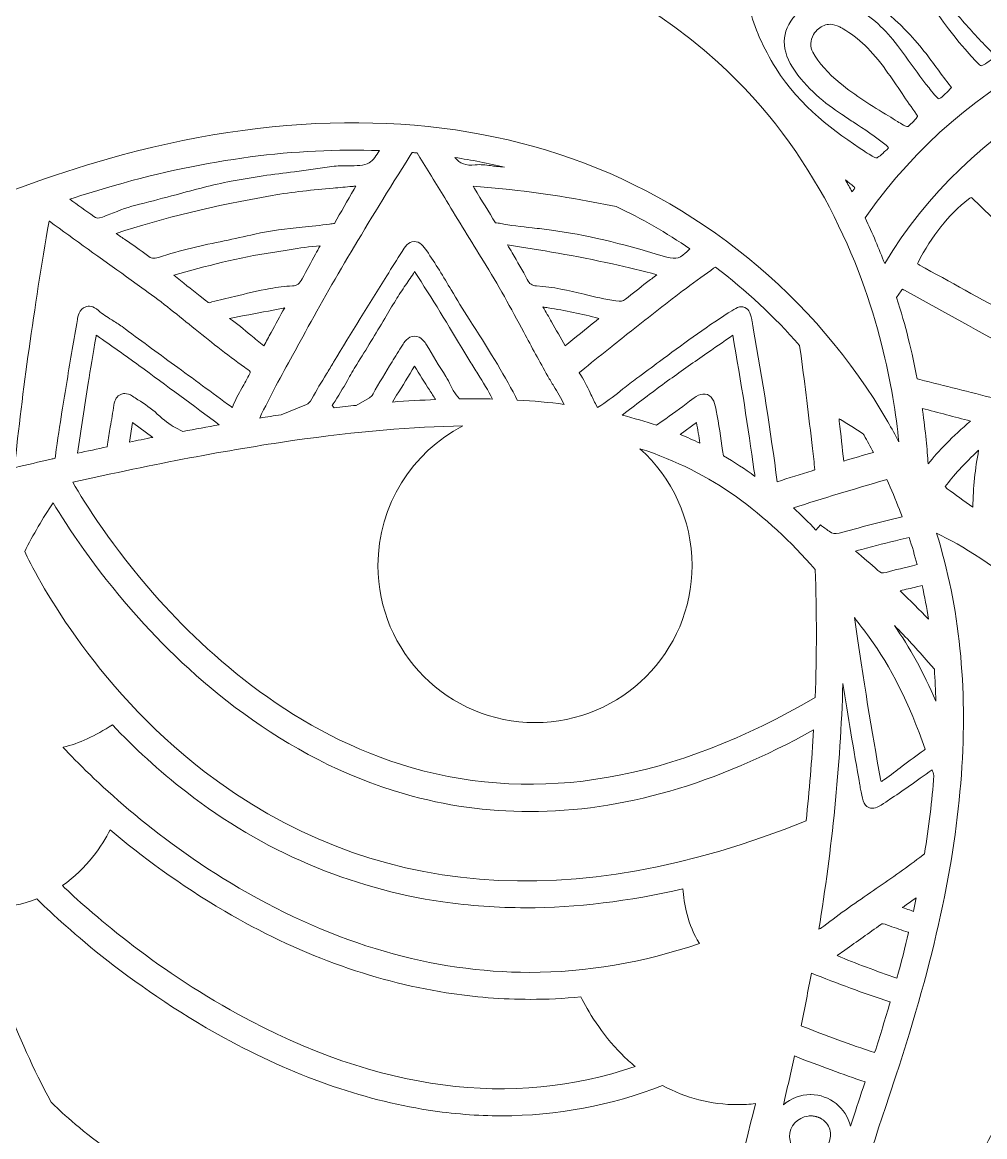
# Model space of a CAD drawing. Extents: x 126 to 2875, y -2951 to -49.
# Drawn here: x 761 to 1319, y -1525 to -879 of the extents above; entities that cross this region are included whole.
import ezdxf

# ---------------------------------------------------------------- set-up
doc = ezdxf.new("R2010")
doc.units = 0
doc.header["$MEASUREMENT"] = 0
doc.layers.add('Layer 1', color=7, linetype='Continuous')

# ---------------------------------------------------------------- blocks, each defined once
blk = doc.blocks.new('block 2')
at = {"layer": 'Layer 1', "lineweight": 0}
for points, knots in [([(2818.52, -1015.73), (2765.29, -1065.49), (2703.63, -1093.3), (2640.24, -1096.15), (2556.69, -1099.87), (2474.7, -1071.45), (2412.6, -1046.28), (2390.46, -1037.31), (2368.11, -1027.6), (2346.48, -1018.23), (2338.27, -1014.67), (2330.02, -1011.09), (2321.71, -1007.53), (2370.51, -1008.44), (2426.27, -1007.2), (2513.09, -924.65), (2568.78, -871.7), (2642.17, -798.11), (2625.81, -711.87), (2622.52, -694.49), (2611.09, -653.09), (2560.09, -612.54), (2565.36, -622.37), (2601.86, -692.87), (2569.54, -747.69), (2554.2, -773.71), (2526.78, -791.73), (2470.03, -803.98), (2455.63, -807.08), (2439.86, -809.44), (2422.81, -811.04), (2491.94, -734.79), (2533.75, -634.63), (2547.11, -513), (2561.91, -378.42), (2538.09, -252.24), (2515.5, -170.1), (2510.84, -153.21), (2505.7, -136.24), (2500.21, -119.65), (2496.11, -107.32), (2491.02, -97.85), (2485.03, -91.28), (2485.03, -91.28), (2489.08, -88.91), (2489.08, -88.91), (2488.22, -87.43), (2467.53, -52.75), (2420.58, -50.35), (2390.21, -48.79), (2356.11, -61.25), (2319.21, -87.4), (2293.72, -105.48), (2266.78, -130.21), (2238.64, -161.33), (2186.92, -191.97), (2146.46, -219.39), (2111.33, -247.55), (2059.02, -289.5), (2001.37, -329.63), (1934.36, -338.98), (1877.45, -346.93), (1826.29, -329.19), (1772.12, -310.4), (1744.15, -300.69), (1715.23, -290.66), (1685.52, -284.53), (1598.6, -266.59), (1534.9, -282.01), (1500.31, -329.06), (1465.72, -282.01), (1402.02, -266.61), (1315.1, -284.53), (1285.39, -290.66), (1256.47, -300.69), (1228.5, -310.4), (1174.33, -329.19), (1123.17, -346.93), (1066.26, -338.98), (999.25, -329.63), (941.6, -289.5), (889.29, -247.55), (854.16, -219.39), (813.72, -191.97), (761.98, -161.33), (733.84, -130.21), (706.9, -105.48), (681.41, -87.4), (644.51, -61.25), (610.42, -48.78), (580.04, -50.35), (533.09, -52.75), (512.4, -87.43), (511.54, -88.91), (511.54, -88.91), (515.6, -91.28), (515.6, -91.28), (509.6, -97.85), (504.51, -107.32), (500.43, -119.65), (494.91, -136.25), (489.76, -153.22), (485.12, -170.1), (462.53, -252.24), (438.71, -378.42), (453.51, -513), (466.87, -634.63), (508.68, -734.79), (577.81, -811.04), (560.76, -809.44), (544.99, -807.08), (530.59, -803.98), (473.84, -791.73), (446.42, -773.71), (431.08, -747.69), (398.76, -692.87), (435.26, -622.37), (440.53, -612.54), (389.53, -653.09), (378.1, -694.49), (374.81, -711.87), (358.45, -798.11), (431.84, -871.7), (487.53, -924.65), (574.36, -1007.2), (630.11, -1008.44), (678.91, -1007.53), (670.6, -1011.09), (662.35, -1014.67), (654.14, -1018.23), (632.51, -1027.6), (610.16, -1037.31), (588.02, -1046.28), (525.92, -1071.45), (443.9, -1099.88), (360.39, -1096.15), (296.99, -1093.3), (235.33, -1065.49), (182.1, -1015.73), (182.1, -1015.73), (125.87, -963.15), (125.87, -963.15), (125.87, -963.15), (170.22, -1026.07), (170.22, -1026.07), (219.77, -1096.34), (304.4, -1156.08), (385.84, -1178.26), (421.01, -1187.83), (457.96, -1193.28), (496.54, -1194.59), (485.65, -1205.66), (470.29, -1222.36), (453.05, -1244.47), (422.71, -1283.4), (380.73, -1347.02), (353.04, -1429.06), (321.9, -1521.35), (314.84, -1617.62), (332.07, -1715.18), (353.53, -1836.78), (412.97, -1960.62), (508.76, -2083.27), (508.76, -2083.27), (517.35, -2094.25), (517.35, -2094.25), (517.35, -2094.25), (522.39, -2081.24), (522.39, -2081.24), (522.59, -2080.7), (544.03, -2026.57), (607.28, -1966.45), (618.55, -1955.74), (631.63, -1944.41), (646.68, -1932.9), (644.92, -1962.85), (643.59, -2025.77), (654.99, -2105.75), (664.24, -2170.7), (680.05, -2233.27), (701.96, -2291.74), (729.36, -2364.83), (766.43, -2431.68), (812.16, -2490.44), (814.05, -2493.21), (839.63, -2531.25), (859.49, -2587.32), (878.32, -2640.42), (895.73, -2721.14), (871.87, -2804.06), (871.87, -2804.06), (865.62, -2825.84), (865.62, -2825.84), (865.62, -2825.84), (884.08, -2812.68), (884.08, -2812.68), (885.65, -2811.57), (922.92, -2784.71), (954.16, -2735.73), (978.8, -2697.08), (1003.28, -2637.97), (992.89, -2564.05), (993.48, -2564.79), (994.03, -2565.49), (994.54, -2566.17), (1016.21, -2595.31), (1039.76, -2622.73), (1064.5, -2647.63), (1109.21, -2692.65), (1155.37, -2726.78), (1201.72, -2749.11), (1255.68, -2775.1), (1310.13, -2785.14), (1363.64, -2778.93), (1378.87, -2809.5), (1404.34, -2833.21), (1429, -2856.2), (1455.2, -2880.59), (1479.94, -2903.62), (1493.04, -2933.91), (1493.04, -2933.91), (1500.31, -2950.67), (1500.31, -2950.67), (1500.31, -2950.67), (1507.58, -2933.91), (1507.58, -2933.91), (1520.68, -2903.62), (1545.42, -2880.59), (1571.62, -2856.2), (1596.29, -2833.21), (1621.76, -2809.5), (1636.98, -2778.93), (1690.49, -2785.14), (1744.94, -2775.1), (1798.9, -2749.11), (1845.25, -2726.78), (1891.43, -2692.65), (1936.12, -2647.63), (1960.86, -2622.73), (1984.41, -2595.33), (2006.08, -2566.18), (2006.59, -2565.5), (2007.14, -2564.79), (2007.73, -2564.05), (1997.35, -2637.97), (2021.82, -2697.08), (2046.46, -2735.73), (2077.7, -2784.71), (2114.98, -2811.57), (2116.54, -2812.68), (2116.54, -2812.68), (2135, -2825.84), (2135, -2825.84), (2135, -2825.84), (2128.75, -2804.06), (2128.75, -2804.06), (2104.89, -2721.14), (2122.3, -2640.42), (2141.13, -2587.32), (2161.01, -2531.22), (2186.59, -2493.18), (2188.46, -2490.44), (2234.19, -2431.68), (2271.26, -2364.83), (2298.65, -2291.74), (2320.57, -2233.27), (2336.38, -2170.7), (2345.63, -2105.75), (2357.03, -2025.77), (2355.7, -1962.85), (2353.94, -1932.9), (2368.99, -1944.41), (2382.07, -1955.74), (2393.34, -1966.45), (2456.59, -2026.57), (2478.03, -2080.7), (2478.23, -2081.24), (2478.23, -2081.24), (2483.25, -2094.29), (2483.25, -2094.29), (2483.25, -2094.29), (2491.86, -2083.27), (2491.86, -2083.27), (2587.65, -1960.62), (2647.09, -1836.78), (2668.55, -1715.18), (2685.78, -1617.62), (2678.72, -1521.35), (2647.58, -1429.06), (2619.89, -1347.02), (2577.91, -1283.4), (2547.57, -1244.47), (2530.33, -1222.36), (2514.97, -1205.66), (2504.08, -1194.59), (2542.66, -1193.28), (2579.61, -1187.83), (2614.78, -1178.26), (2696.22, -1156.08), (2780.85, -1096.34), (2830.4, -1026.07), (2830.4, -1026.07), (2874.75, -963.15), (2874.75, -963.15), (2874.75, -963.15), (2818.52, -1015.73), (2818.52, -1015.73)], [0, 0, 0, 0, 1, 1, 1, 2, 2, 2, 3, 3, 3, 4, 4, 4, 5, 5, 5, 6, 6, 6, 7, 7, 7, 8, 8, 8, 9, 9, 9, 10, 10, 10, 11, 11, 11, 12, 12, 12, 13, 13, 13, 14, 14, 14, 15, 15, 15, 16, 16, 16, 17, 17, 17, 18, 18, 18, 19, 19, 19, 20, 20, 20, 21, 21, 21, 22, 22, 22, 23, 23, 23, 24, 24, 24, 25, 25, 25, 26, 26, 26, 27, 27, 27, 28, 28, 28, 29, 29, 29, 30, 30, 30, 31, 31, 31, 32, 32, 32, 33, 33, 33, 34, 34, 34, 35, 35, 35, 36, 36, 36, 37, 37, 37, 38, 38, 38, 39, 39, 39, 40, 40, 40, 41, 41, 41, 42, 42, 42, 43, 43, 43, 44, 44, 44, 45, 45, 45, 46, 46, 46, 47, 47, 47, 48, 48, 48, 49, 49, 49, 50, 50, 50, 51, 51, 51, 52, 52, 52, 53, 53, 53, 54, 54, 54, 55, 55, 55, 56, 56, 56, 57, 57, 57, 58, 58, 58, 59, 59, 59, 60, 60, 60, 61, 61, 61, 62, 62, 62, 63, 63, 63, 64, 64, 64, 65, 65, 65, 66, 66, 66, 67, 67, 67, 68, 68, 68, 69, 69, 69, 70, 70, 70, 71, 71, 71, 72, 72, 72, 73, 73, 73, 74, 74, 74, 75, 75, 75, 76, 76, 76, 77, 77, 77, 78, 78, 78, 79, 79, 79, 80, 80, 80, 81, 81, 81, 82, 82, 82, 83, 83, 83, 84, 84, 84, 85, 85, 85, 86, 86, 86, 87, 87, 87, 88, 88, 88, 89, 89, 89, 90, 90, 90, 91, 91, 91, 92, 92, 92, 93, 93, 93, 94, 94, 94, 95, 95, 95, 96, 96, 96, 97, 97, 97, 98, 98, 98, 99, 99, 99, 100, 100, 100, 101, 101, 101, 102, 102, 102, 102]), ([(498.45, -913.19), (423.44, -841.86), (387.15, -774.62), (390.57, -713.31), (391.79, -691.68), (397.98, -673.57), (405.5, -659.17), (398.44, -687.76), (396.83, -724.07), (417.82, -756.33), (452.74, -810.01), (538.45, -834.25), (673.16, -828.72), (673.16, -828.72), (673.21, -828.77), (673.21, -828.77), (673.23, -828.75), (673.26, -828.74), (673.27, -828.72), (706.94, -827.34), (743.67, -824.1), (783.45, -819), (951.75, -797.41), (1079.99, -825.41), (1164.56, -902.27), (1221.93, -954.39), (1247.83, -1019.88), (1259.45, -1065.64), (1265.02, -1087.6), (1267.93, -1107.23), (1269.45, -1122.38), (1267.39, -1118.44), (1265.26, -1114.53), (1263.02, -1110.65), (1221.34, -1038.1), (1151.82, -981.54), (1072.28, -955.5), (995.53, -930.36), (904.94, -931.38), (810.28, -958.46), (778.29, -967.61), (746.93, -979.29), (716.19, -991.85), (716.19, -991.85), (716.17, -991.85), (716.17, -991.85), (716.17, -991.85), (716.17, -991.85), (716.16, -991.85), (704.82, -991.18), (693.62, -991.4), (682.79, -991.62), (633.75, -992.61), (583.05, -993.62), (498.45, -913.19)], [0, 0, 0, 0, 1, 1, 1, 2, 2, 2, 3, 3, 3, 4, 4, 4, 5, 5, 5, 6, 6, 6, 7, 7, 7, 8, 8, 8, 9, 9, 9, 10, 10, 10, 11, 11, 11, 12, 12, 12, 13, 13, 13, 14, 14, 14, 15, 15, 15, 16, 16, 16, 17, 17, 17, 18, 18, 18, 18]), ([(1338.26, -827.63), (1334.24, -821.61), (1329.98, -816.88), (1325.23, -813.14), (1316.04, -805.91), (1305.57, -805.34), (1294.98, -811.53), (1285.06, -817.34), (1280.8, -826.55), (1283.02, -837.46), (1285.07, -847.65), (1289.84, -857.36), (1298.01, -867.98), (1301.08, -871.95), (1304.31, -875.85), (1307.62, -879.63), (1313.14, -885.93), (1318.89, -891.93), (1324.44, -897.64), (1325.04, -898.24), (1325.36, -898.66), (1325.5, -898.89), (1325.3, -899.12), (1324.9, -899.48), (1324.14, -900.02), (1324.14, -900.02), (1323.71, -900.32), (1323.71, -900.32), (1320.8, -902.41), (1318.03, -904.39), (1317.19, -904.28), (1316.31, -904.17), (1313.93, -901.54), (1311.38, -898.7), (1292.13, -877.32), (1280.21, -857.69), (1273.88, -836.92), (1271.16, -827.99), (1269.67, -818.69), (1269.34, -808.51), (1269.43, -807.41), (1269.51, -806.31), (1269.59, -805.21), (1269.78, -802.78), (1269.97, -800.26), (1270.27, -797.82), (1271.08, -791.32), (1273.84, -786.46), (1278.22, -783.77), (1282.75, -781.01), (1288.86, -780.8), (1295.43, -783.2), (1309.44, -788.32), (1322.13, -797.25), (1334.24, -810.49), (1340.07, -816.88), (1345.08, -823.7), (1349.42, -830.67), (1358.97, -845.98), (1365.25, -861.96), (1369.94, -875.34), (1369.98, -875.48), (1370.03, -875.59), (1370.05, -875.69), (1369.91, -875.78), (1369.68, -875.89), (1369.37, -876.04), (1369.37, -876.04), (1369.08, -876.18), (1369.08, -876.18), (1365.44, -877.86), (1361.67, -879.6), (1360.79, -879.39), (1360.69, -879.33), (1360.58, -879.22), (1360.49, -879.06), (1359.71, -878), (1358.59, -874.86), (1357.5, -871.84), (1357.5, -871.84), (1357.38, -871.51), (1357.38, -871.51), (1356.61, -869.34), (1355.85, -867.17), (1355.09, -865), (1350.67, -852.39), (1346.1, -839.34), (1338.26, -827.63)], [0, 0, 0, 0, 1, 1, 1, 2, 2, 2, 3, 3, 3, 4, 4, 4, 5, 5, 5, 6, 6, 6, 7, 7, 7, 8, 8, 8, 9, 9, 9, 10, 10, 10, 11, 11, 11, 12, 12, 12, 13, 13, 13, 14, 14, 14, 15, 15, 15, 16, 16, 16, 17, 17, 17, 18, 18, 18, 19, 19, 19, 20, 20, 20, 21, 21, 21, 22, 22, 22, 23, 23, 23, 24, 24, 24, 25, 25, 25, 26, 26, 26, 27, 27, 27, 28, 28, 28, 29, 29, 29, 29]), ([(1346.75, -887.13), (1346.64, -887.21), (1346.43, -887.34), (1346.08, -887.5), (1344.47, -888.21), (1342.6, -889.13), (1340.97, -890.38), (1340.24, -890.95), (1339.78, -891.3), (1339.26, -891.23), (1338.74, -891.17), (1338.14, -890.71), (1337.12, -889.63), (1335.22, -887.61), (1333.32, -885.6), (1331.41, -883.6), (1321.32, -873.01), (1310.88, -862.07), (1303.42, -849.38), (1300.7, -844.74), (1298.85, -839.9), (1297.93, -834.94), (1297.31, -831.65), (1298.12, -828.48), (1300.19, -826.05), (1302.38, -823.47), (1305.73, -821.99), (1309.48, -821.99), (1309.48, -821.99), (1309.72, -821.99), (1309.72, -821.99), (1312.11, -822.01), (1313.98, -823.15), (1316.4, -825.13), (1325.27, -832.36), (1329.98, -842.02), (1334.8, -852.97), (1338.09, -860.44), (1340.67, -868.37), (1343.15, -876.05), (1344.25, -879.42), (1345.34, -882.8), (1346.49, -886.15), (1346.68, -886.66), (1346.73, -886.97), (1346.75, -887.13)], [0, 0, 0, 0, 1, 1, 1, 2, 2, 2, 3, 3, 3, 4, 4, 4, 5, 5, 5, 6, 6, 6, 7, 7, 7, 8, 8, 8, 9, 9, 9, 10, 10, 10, 11, 11, 11, 12, 12, 12, 13, 13, 13, 14, 14, 14, 15, 15, 15, 15]), ([(1198.23, -905.83), (1190.67, -893.83), (1185.63, -882.34), (1182.85, -870.72), (1182.85, -870.72), (1181.85, -866.57), (1181.85, -866.57), (1184.3, -861), (1187.36, -854.78), (1191.14, -848.13), (1191.14, -848.13), (1194.64, -846.94), (1194.64, -846.94), (1197.05, -846.1), (1199.67, -845.67), (1202.41, -845.66), (1211.4, -846.58), (1221.68, -849.87), (1234.74, -856), (1253.89, -865), (1270.08, -878.08), (1284.24, -895.98), (1286.85, -899.29), (1289.38, -902.77), (1291.85, -906.13), (1294.27, -909.42), (1296.77, -912.84), (1299.37, -916.15), (1299.7, -916.56), (1299.86, -916.83), (1299.92, -916.97), (1299.83, -917.11), (1299.61, -917.41), (1299.08, -917.94), (1296.79, -920.23), (1293.62, -923.4), (1292.67, -923.48), (1291.68, -923.27), (1288.72, -919.47), (1286.96, -917.21), (1282.27, -911.19), (1277.68, -904.93), (1273.25, -898.85), (1271.71, -896.76), (1270.18, -894.65), (1268.64, -892.55), (1261.9, -883.38), (1253.61, -875.88), (1243.98, -870.24), (1232.01, -863.23), (1220.71, -864.24), (1211.31, -873.16), (1201.62, -882.37), (1200.42, -893.45), (1207.81, -905.21), (1215.68, -917.7), (1227.15, -926.34), (1236.26, -932.47), (1238.49, -933.97), (1240.75, -935.44), (1243, -936.92), (1249.46, -941.13), (1256.12, -945.48), (1262.04, -950.45), (1262.91, -951.18), (1263.31, -951.61), (1263.5, -951.84), (1263.36, -952.07), (1263.06, -952.43), (1262.44, -953), (1262.44, -953), (1261.99, -953.41), (1261.99, -953.41), (1259.41, -955.8), (1257.37, -957.69), (1256.5, -957.75), (1255.55, -957.78), (1253.11, -956.21), (1250, -954.19), (1250, -954.19), (1249.54, -953.89), (1249.54, -953.89), (1232.93, -943.07), (1212.08, -927.86), (1198.23, -905.83)], [0, 0, 0, 0, 1, 1, 1, 2, 2, 2, 3, 3, 3, 4, 4, 4, 5, 5, 5, 6, 6, 6, 7, 7, 7, 8, 8, 8, 9, 9, 9, 10, 10, 10, 11, 11, 11, 12, 12, 12, 13, 13, 13, 14, 14, 14, 15, 15, 15, 16, 16, 16, 17, 17, 17, 18, 18, 18, 19, 19, 19, 20, 20, 20, 21, 21, 21, 22, 22, 22, 23, 23, 23, 24, 24, 24, 25, 25, 25, 26, 26, 26, 27, 27, 27, 28, 28, 28, 28]), ([(1250.95, -991.04), (1307.2, -910.8), (1402.82, -862.07), (1500.5, -863.88), (1500.5, -863.88), (1502.64, -863.88), (1502.64, -863.88), (1601.57, -863.88), (1693.84, -911.23), (1749.8, -990.8), (1749.8, -990.8), (1750.81, -992.26), (1750.81, -992.26), (1746.52, -1001.28), (1742.76, -1010.18), (1739.45, -1018.8), (1690.44, -937.01), (1599.04, -886.42), (1500.03, -886.42), (1500.03, -886.42), (1498.85, -886.42), (1498.85, -886.42), (1400.73, -886.82), (1309.96, -937.58), (1261.27, -1019.04), (1257.97, -1010.41), (1254.21, -1001.53), (1249.93, -992.51), (1249.93, -992.51), (1250.95, -991.04), (1250.95, -991.04)], [0, 0, 0, 0, 1, 1, 1, 2, 2, 2, 3, 3, 3, 4, 4, 4, 5, 5, 5, 6, 6, 6, 7, 7, 7, 8, 8, 8, 9, 9, 9, 10, 10, 10, 10]), ([(1280.31, -933.66), (1280.31, -933.67), (1280.23, -934), (1279.49, -934.81), (1277.32, -937.2), (1275.28, -939.45), (1274.48, -939.59), (1273.71, -939.72), (1270.92, -937.99), (1268.67, -936.6), (1266.95, -935.54), (1265.21, -934.48), (1263.47, -933.42), (1253.95, -927.61), (1244.12, -921.59), (1235.45, -914.5), (1228.25, -908.6), (1223.07, -902.71), (1219.63, -896.49), (1217.94, -893.43), (1218.08, -889.6), (1220, -886.26), (1220.77, -884.92), (1221.79, -883.76), (1222.94, -882.83), (1224.86, -881.26), (1227.22, -880.34), (1229.66, -880.26), (1231.46, -880.42), (1233.28, -880.94), (1235.2, -881.85), (1235.83, -882.15), (1236.46, -882.49), (1237.13, -882.87), (1246.02, -888.1), (1253.92, -895.73), (1261.98, -906.87), (1265.16, -911.3), (1268.3, -915.91), (1271.3, -920.37), (1274.04, -924.41), (1276.86, -928.57), (1279.76, -932.64), (1280.26, -933.36), (1280.31, -933.66), (1280.31, -933.66)], [0, 0, 0, 0, 1, 1, 1, 2, 2, 2, 3, 3, 3, 4, 4, 4, 5, 5, 5, 6, 6, 6, 7, 7, 7, 8, 8, 8, 9, 9, 9, 10, 10, 10, 11, 11, 11, 12, 12, 12, 13, 13, 13, 14, 14, 14, 15, 15, 15, 15]), ([(962.28, -960.55), (959.43, -962.31), (954.92, -962.29), (950.12, -962.29), (947.03, -962.28), (943.83, -962.29), (940.73, -962.75), (933.51, -963.86), (926.12, -964.81), (918.97, -965.73), (906.95, -967.26), (894.54, -968.86), (882.34, -971.22), (871.46, -973.33), (860.71, -976.24), (850.31, -979.06), (843.4, -980.92), (836.24, -982.87), (829.16, -984.53), (823.2, -985.94), (817.48, -988.17), (811.96, -990.34), (810.5, -990.93), (809.03, -991.5), (807.56, -992.07), (805.07, -993), (803.96, -992.68), (802.57, -991.66), (798.11, -988.35), (793.48, -985.1), (788.64, -981.71), (797.27, -978.87), (805.93, -976.17), (814.63, -973.69), (867.88, -958.45), (919.71, -951.72), (968.24, -953.49), (966.53, -956.39), (964.64, -959.09), (962.28, -960.55)], [0, 0, 0, 0, 1, 1, 1, 2, 2, 2, 3, 3, 3, 4, 4, 4, 5, 5, 5, 6, 6, 6, 7, 7, 7, 8, 8, 8, 9, 9, 9, 10, 10, 10, 11, 11, 11, 12, 12, 12, 13, 13, 13, 13]), ([(1028.68, -1017.66), (1037.02, -1031.02), (1044.62, -1045.14), (1051.97, -1058.81), (1056.48, -1067.18), (1061.13, -1075.84), (1065.93, -1084.27), (1067.04, -1086.21), (1068.21, -1088.14), (1069.4, -1090.08), (1071.45, -1093.47), (1073.54, -1096.95), (1075.33, -1100.6), (1066.67, -1099.47), (1057.65, -1098.62), (1048.2, -1098.09), (1048.2, -1098.09), (1047.11, -1096), (1047.11, -1096), (1039.78, -1082.26), (1031.01, -1067.61), (1020.28, -1051.21), (1016.65, -1045.68), (1013.2, -1039.87), (1009.86, -1034.25), (1005.4, -1026.75), (1000.79, -1018.99), (995.65, -1011.65), (993.83, -1009.05), (991.8, -1006.11), (988.35, -1006.2), (984.91, -1006.28), (982.93, -1009.45), (981.35, -1011.98), (978.42, -1016.67), (975.49, -1021.35), (972.55, -1026.04), (962.31, -1042.37), (951.72, -1059.26), (941.7, -1076.14), (940.32, -1078.43), (938.93, -1080.71), (937.52, -1082.99), (934.65, -1087.66), (931.68, -1092.49), (929.05, -1097.46), (928.08, -1099.27), (927.18, -1100.2), (925.87, -1100.74), (925.87, -1100.74), (911.34, -1106.64), (911.34, -1106.64), (907.21, -1107.26), (903.03, -1107.89), (898.8, -1108.56), (904.89, -1095.8), (911.45, -1083.83), (917.84, -1072.24), (919.82, -1068.65), (921.78, -1065.07), (923.75, -1061.48), (940.94, -1029.84), (960.76, -996.45), (986.08, -956.39), (986.08, -956.39), (987.21, -954.6), (987.21, -954.6), (988.17, -954.69), (989.14, -954.79), (990.12, -954.88), (990.12, -954.88), (991.69, -957.43), (991.69, -957.43), (996.85, -965.79), (1001.98, -974.18), (1007.09, -982.55), (1014.13, -994.09), (1021.42, -1006.01), (1028.68, -1017.66)], [0, 0, 0, 0, 1, 1, 1, 2, 2, 2, 3, 3, 3, 4, 4, 4, 5, 5, 5, 6, 6, 6, 7, 7, 7, 8, 8, 8, 9, 9, 9, 10, 10, 10, 11, 11, 11, 12, 12, 12, 13, 13, 13, 14, 14, 14, 15, 15, 15, 16, 16, 16, 17, 17, 17, 18, 18, 18, 19, 19, 19, 20, 20, 20, 21, 21, 21, 22, 22, 22, 23, 23, 23, 24, 24, 24, 25, 25, 25, 26, 26, 26, 26]), ([(1036.23, -962.66), (1035.05, -962.56), (1033.87, -962.4), (1032.69, -962.23), (1029.81, -961.83), (1026.81, -961.42), (1023.71, -961.79), (1018.46, -962.39), (1014.78, -961.07), (1011.93, -957.51), (1021.73, -958.98), (1031.36, -960.84), (1040.79, -963.08), (1039.27, -962.94), (1037.74, -962.78), (1036.23, -962.66)], [0, 0, 0, 0, 1, 1, 1, 2, 2, 2, 3, 3, 3, 4, 4, 4, 5, 5, 5, 5]), ([(840.15, -1015.4), (837.35, -1016.35), (835.83, -1016.11), (833.66, -1014.39), (829.59, -1011.14), (825.27, -1008.18), (821.09, -1005.33), (819.22, -1004.05), (817.36, -1002.77), (815.5, -1001.47), (842.84, -992.57), (872.46, -985.39), (906, -979.48), (917.72, -977.42), (929.78, -976.33), (941.44, -975.29), (945.1, -974.96), (948.76, -974.64), (952.4, -974.27), (953.1, -974.21), (953.81, -974.15), (954.54, -974.1), (954.54, -974.1), (953.54, -975.84), (953.54, -975.84), (949.6, -982.73), (945.88, -989.22), (942.24, -995.69), (942.01, -995.8), (941.25, -995.87), (940.76, -995.91), (940.27, -995.96), (939.8, -996.01), (939.32, -996.07), (934.05, -996.86), (928.61, -997.42), (923.34, -997.94), (914.33, -998.86), (905, -999.79), (895.9, -1001.96), (890.08, -1003.34), (884.08, -1004.59), (878.28, -1005.81), (865.7, -1008.44), (852.69, -1011.16), (840.15, -1015.4)], [0, 0, 0, 0, 1, 1, 1, 2, 2, 2, 3, 3, 3, 4, 4, 4, 5, 5, 5, 6, 6, 6, 7, 7, 7, 8, 8, 8, 9, 9, 9, 10, 10, 10, 11, 11, 11, 12, 12, 12, 13, 13, 13, 14, 14, 14, 15, 15, 15, 15]), ([(1145.6, -1012.93), (1141.88, -1016.6), (1138.98, -1016.57), (1132.71, -1014.66), (1108.04, -1007.07), (1087.47, -1002.29), (1068.03, -999.62), (1064.31, -999.11), (1060.53, -998.68), (1056.89, -998.27), (1050.64, -997.58), (1044.18, -996.85), (1037.97, -995.66), (1037.4, -995.55), (1036.8, -995.5), (1036.2, -995.45), (1036.01, -995.44), (1035.77, -995.42), (1035.57, -995.39), (1031.61, -988.92), (1027.65, -982.43), (1023.43, -975.48), (1023.43, -975.48), (1022.63, -974.16), (1022.63, -974.16), (1045.64, -975.86), (1067.45, -978.69), (1089.09, -982.76), (1089.09, -982.76), (1105.47, -985.85), (1105.47, -985.85), (1120.34, -992.95), (1134.69, -1001.19), (1148.35, -1010.43), (1147.31, -1011.33), (1146.41, -1012.14), (1145.6, -1012.93)], [0, 0, 0, 0, 1, 1, 1, 2, 2, 2, 3, 3, 3, 4, 4, 4, 5, 5, 5, 6, 6, 6, 7, 7, 7, 8, 8, 8, 9, 9, 9, 10, 10, 10, 11, 11, 11, 12, 12, 12, 12]), ([(1244, -975.05), (1243.92, -975.21), (1243.76, -975.46), (1243.49, -975.83), (1243.06, -976.38), (1242.68, -976.89), (1242.32, -977.38), (1241.08, -975.08), (1239.82, -972.79), (1238.52, -970.48), (1240.23, -971.87), (1241.83, -973.18), (1243.21, -974.32), (1243.63, -974.67), (1243.87, -974.91), (1244, -975.05)], [0, 0, 0, 0, 1, 1, 1, 2, 2, 2, 3, 3, 3, 4, 4, 4, 5, 5, 5, 5]), ([(1361.99, -1029.49), (1368.83, -1036.11), (1375.67, -1042.74), (1382.51, -1049.35), (1382.71, -1049.54), (1382.92, -1049.73), (1383.14, -1049.92), (1380.26, -1053.99), (1371.47, -1064.68), (1368.47, -1067.92), (1368.45, -1067.91), (1368.43, -1067.91), (1368.42, -1067.89), (1368.09, -1067.65), (1367.74, -1067.43), (1367.39, -1067.24), (1356.4, -1061.18), (1345.43, -1055.13), (1334.46, -1049.07), (1316.8, -1039.32), (1299.13, -1029.57), (1281.45, -1019.85), (1281.29, -1019.75), (1281.15, -1019.67), (1281.02, -1019.61), (1280.66, -1019.39), (1280.45, -1019.23), (1280.33, -1019.12), (1280.36, -1018.98), (1280.45, -1018.76), (1280.61, -1018.44), (1288.54, -1002.83), (1298.12, -990.8), (1309.91, -981.64), (1311, -980.78), (1311.4, -980.72), (1311.4, -980.72), (1311.42, -980.72), (1311.81, -980.81), (1312.81, -981.78), (1329.16, -997.73), (1345.84, -1013.88), (1361.99, -1029.49)], [0, 0, 0, 0, 1, 1, 1, 2, 2, 2, 3, 3, 3, 4, 4, 4, 5, 5, 5, 6, 6, 6, 7, 7, 7, 8, 8, 8, 9, 9, 9, 10, 10, 10, 11, 11, 11, 12, 12, 12, 13, 13, 13, 14, 14, 14, 14]), ([(821.55, -1026.61), (821.55, -1026.61), (830.48, -1032.97), (830.48, -1032.97), (840.47, -1040.11), (850.2, -1047.98), (859.61, -1055.58), (869.4, -1063.49), (879.55, -1071.67), (890.06, -1079.13), (891.14, -1079.89), (892.88, -1081.12), (893.37, -1081.73), (893.18, -1082.91), (891.19, -1086.46), (889.55, -1089.32), (889.19, -1089.99), (888.81, -1090.64), (888.43, -1091.29), (886.53, -1094.6), (884.57, -1098.03), (883.14, -1101.91), (883.07, -1102.13), (883, -1102.3), (882.92, -1102.46), (882.73, -1102.34), (882.48, -1102.18), (882.18, -1101.94), (871.29, -1093.84), (860.14, -1085.72), (849.36, -1077.85), (839.39, -1070.57), (829.09, -1063.05), (819.02, -1055.56), (817.02, -1054.09), (814.97, -1052.82), (812.97, -1051.6), (810.17, -1049.89), (807.53, -1048.29), (805.28, -1046.2), (802.19, -1043.37), (799.6, -1043.45), (797.96, -1044), (794.09, -1045.33), (793.31, -1049.96), (793.06, -1051.48), (792.09, -1057.27), (791.09, -1063.08), (790.11, -1068.89), (788.1, -1080.71), (786.01, -1092.95), (784.1, -1105.01), (782.89, -1112.56), (781.69, -1120.62), (780.31, -1130.39), (780.31, -1130.39), (780.11, -1131.87), (780.11, -1131.87), (779.4, -1132.05), (778.68, -1132.21), (777.96, -1132.37), (777.96, -1132.37), (777.94, -1132.35), (777.94, -1132.35), (777.94, -1132.35), (777.92, -1132.37), (777.92, -1132.37), (770.94, -1133.96), (763.84, -1135.61), (756.63, -1137.32), (761.22, -1092.65), (767.78, -1045.89), (776.66, -994.38), (776.66, -994.36), (776.66, -994.35), (776.67, -994.33), (776.74, -994.38), (776.8, -994.43), (776.88, -994.47), (791.68, -1005.3), (806.86, -1016.13), (821.55, -1026.61)], [0, 0, 0, 0, 1, 1, 1, 2, 2, 2, 3, 3, 3, 4, 4, 4, 5, 5, 5, 6, 6, 6, 7, 7, 7, 8, 8, 8, 9, 9, 9, 10, 10, 10, 11, 11, 11, 12, 12, 12, 13, 13, 13, 14, 14, 14, 15, 15, 15, 16, 16, 16, 17, 17, 17, 18, 18, 18, 19, 19, 19, 20, 20, 20, 21, 21, 21, 22, 22, 22, 23, 23, 23, 24, 24, 24, 25, 25, 25, 26, 26, 26, 27, 27, 27, 27]), ([(906.27, -1012.61), (909.52, -1012.16), (912.76, -1011.6), (915.91, -1011.06), (922.07, -1010.02), (927.93, -1009.01), (933.88, -1008.69), (932.96, -1010.35), (932.04, -1011.98), (931.12, -1013.63), (928.54, -1018.23), (925.87, -1022.98), (923.46, -1027.83), (922.05, -1030.66), (920.5, -1031.77), (917.78, -1031.93), (913.43, -1032.16), (909.12, -1032.72), (904.88, -1033.45), (897.8, -1034.66), (890.88, -1036.41), (884.11, -1038.12), (879.84, -1039.18), (875.44, -1040.28), (871.1, -1041.23), (870.46, -1041.38), (869.86, -1041.55), (869.42, -1041.69), (869.07, -1041.66), (868.79, -1041.49), (867.88, -1040.78), (867.88, -1040.78), (864.21, -1037.86), (864.21, -1037.86), (859.15, -1033.84), (854.08, -1029.82), (849.05, -1025.77), (867.31, -1020.54), (886.69, -1015.34), (906.27, -1012.61)], [0, 0, 0, 0, 1, 1, 1, 2, 2, 2, 3, 3, 3, 4, 4, 4, 5, 5, 5, 6, 6, 6, 7, 7, 7, 8, 8, 8, 9, 9, 9, 10, 10, 10, 11, 11, 11, 12, 12, 12, 13, 13, 13, 13]), ([(1059.41, -1031.91), (1056.73, -1031.75), (1055.26, -1030.77), (1053.99, -1028.3), (1051.27, -1023), (1048.2, -1017.84), (1045.24, -1012.84), (1044.31, -1011.27), (1043.39, -1009.72), (1042.47, -1008.15), (1060.85, -1011), (1082.33, -1014.53), (1103.41, -1019.2), (1112.17, -1021.15), (1120.72, -1023.08), (1129.11, -1025.47), (1127.14, -1026.99), (1125.16, -1028.51), (1123.18, -1030.03), (1119.15, -1033.11), (1114.99, -1036.33), (1110.95, -1039.6), (1109.46, -1040.81), (1108.21, -1041.04), (1105.36, -1040.62), (1099.19, -1039.71), (1092.93, -1038.21), (1086.89, -1036.77), (1078.04, -1034.65), (1068.89, -1032.46), (1059.41, -1031.91)], [0, 0, 0, 0, 1, 1, 1, 2, 2, 2, 3, 3, 3, 4, 4, 4, 5, 5, 5, 6, 6, 6, 7, 7, 7, 8, 8, 8, 9, 9, 9, 10, 10, 10, 10]), ([(1022.33, -1097.38), (1019.82, -1097.38), (1017.27, -1097.41), (1014.69, -1097.45), (1014.69, -1097.45), (1012.76, -1095.06), (1012.76, -1095.06), (1011.54, -1093.54), (1010.56, -1091.56), (1009.51, -1089.48), (1008.7, -1087.82), (1007.85, -1086.11), (1006.82, -1084.53), (1002.78, -1078.34), (998.92, -1071.83), (995.52, -1066.09), (994.77, -1064.84), (992.54, -1061.07), (988.6, -1061.05), (986.62, -1061.05), (985.06, -1062.02), (983.88, -1063.16), (982.71, -1064.28), (981.95, -1065.58), (981.56, -1066.21), (979.61, -1069.51), (977.54, -1072.83), (975.54, -1076.03), (971.82, -1082.01), (967.98, -1088.18), (964.56, -1094.53), (963.8, -1095.93), (963.02, -1096.48), (962.5, -1096.78), (962.5, -1096.78), (954.82, -1101.17), (954.82, -1101.17), (950.61, -1101.59), (946.32, -1102.07), (941.98, -1102.57), (941.98, -1102.57), (940.76, -1101.2), (940.76, -1101.2), (940.89, -1100.99), (941.06, -1100.71), (941.35, -1100.33), (944.45, -1095.94), (947.08, -1091.27), (949.63, -1086.78), (951.37, -1083.67), (953.16, -1080.49), (955.07, -1077.48), (960.66, -1068.67), (966.11, -1059.56), (971.36, -1050.78), (973.47, -1047.25), (975.57, -1043.72), (977.71, -1040.19), (979.48, -1037.26), (981.48, -1034.33), (983.41, -1031.5), (985.15, -1028.98), (986.94, -1026.37), (988.62, -1023.68), (998.73, -1039.07), (1008.37, -1055.13), (1017.7, -1070.68), (1017.7, -1070.68), (1020.61, -1075.51), (1020.61, -1075.51), (1022.11, -1078.02), (1023.71, -1080.51), (1025.23, -1082.91), (1028.38, -1087.85), (1031.33, -1092.54), (1033.79, -1097.52), (1030.04, -1097.45), (1026.23, -1097.38), (1022.33, -1097.38)], [0, 0, 0, 0, 1, 1, 1, 2, 2, 2, 3, 3, 3, 4, 4, 4, 5, 5, 5, 6, 6, 6, 7, 7, 7, 8, 8, 8, 9, 9, 9, 10, 10, 10, 11, 11, 11, 12, 12, 12, 13, 13, 13, 14, 14, 14, 15, 15, 15, 16, 16, 16, 17, 17, 17, 18, 18, 18, 19, 19, 19, 20, 20, 20, 21, 21, 21, 22, 22, 22, 23, 23, 23, 24, 24, 24, 25, 25, 25, 26, 26, 26, 26]), ([(1219.95, -1138.82), (1219.95, -1138.82), (1219.11, -1139.08), (1219.11, -1139.08), (1212.48, -1141.1), (1205.64, -1143.18), (1198.95, -1145.54), (1195.08, -1116.3), (1190.38, -1086.3), (1185, -1056.34), (1184.94, -1055.96), (1184.87, -1055.58), (1184.83, -1055.2), (1184.73, -1054.58), (1184.62, -1053.96), (1184.51, -1053.34), (1184.51, -1053.34), (1184.45, -1053.04), (1184.45, -1053.04), (1183.53, -1048.44), (1182.96, -1045.65), (1180.11, -1044.45), (1177.27, -1043.24), (1174.85, -1044.81), (1171.2, -1047.17), (1171.2, -1047.17), (1170.5, -1047.61), (1170.5, -1047.61), (1156.74, -1056.45), (1143.46, -1066.28), (1130.64, -1075.79), (1126.3, -1079), (1121.97, -1082.22), (1117.61, -1085.4), (1114.83, -1087.44), (1112.1, -1089.61), (1109.49, -1091.7), (1105.19, -1095.13), (1101.13, -1098.38), (1096.67, -1101.17), (1096.67, -1101.17), (1094.75, -1102.37), (1094.75, -1102.37), (1094.75, -1102.37), (1093.96, -1100.98), (1093.96, -1100.98), (1092.7, -1098.77), (1091.62, -1096.45), (1090.5, -1094.01), (1088.68, -1090.1), (1086.81, -1086.08), (1084.04, -1082.3), (1084.1, -1082.25), (1084.15, -1082.2), (1084.2, -1082.17), (1084.2, -1082.17), (1087.39, -1079.57), (1087.39, -1079.57), (1092.51, -1075.41), (1097.79, -1071.1), (1103.03, -1066.97), (1106.86, -1063.97), (1110.66, -1060.93), (1114.48, -1057.9), (1124.75, -1049.73), (1135.36, -1041.3), (1146.04, -1033.37), (1151.84, -1029.08), (1157.65, -1024.9), (1162.06, -1021.73), (1162.06, -1021.73), (1163.08, -1021.02), (1163.08, -1021.02), (1180.8, -1034.49), (1197.2, -1049.73), (1211.89, -1066.43), (1211.89, -1066.43), (1212.73, -1072.51), (1212.73, -1072.51), (1213.95, -1081.35), (1215.09, -1090.04), (1216.1, -1098.33), (1217.21, -1107.5), (1218.27, -1116.66), (1219.38, -1126.22), (1219.84, -1130.26), (1220.32, -1134.36), (1220.81, -1138.55), (1220.57, -1138.63), (1220.3, -1138.73), (1219.95, -1138.82)], [0, 0, 0, 0, 1, 1, 1, 2, 2, 2, 3, 3, 3, 4, 4, 4, 5, 5, 5, 6, 6, 6, 7, 7, 7, 8, 8, 8, 9, 9, 9, 10, 10, 10, 11, 11, 11, 12, 12, 12, 13, 13, 13, 14, 14, 14, 15, 15, 15, 16, 16, 16, 17, 17, 17, 18, 18, 18, 19, 19, 19, 20, 20, 20, 21, 21, 21, 22, 22, 22, 23, 23, 23, 24, 24, 24, 25, 25, 25, 26, 26, 26, 27, 27, 27, 28, 28, 28, 29, 29, 29, 30, 30, 30, 30]), ([(1269.5, -1036.69), (1270.08, -1035.87), (1270.69, -1035.04), (1271.29, -1034.22), (1271.29, -1034.22), (1271.54, -1033.86), (1271.54, -1033.86), (1271.56, -1033.84), (1271.57, -1033.83), (1271.57, -1033.81), (1271.98, -1034.02), (1272.41, -1034.24), (1272.82, -1034.46), (1272.82, -1034.46), (1294.35, -1046.36), (1294.35, -1046.36), (1314.96, -1057.76), (1336.24, -1069.54), (1357.24, -1081.06), (1345.89, -1086.46), (1336.09, -1092.17), (1327.72, -1097.81), (1327.72, -1097.81), (1325.03, -1097.13), (1325.03, -1097.13), (1310.53, -1093.47), (1296.04, -1089.83), (1281.54, -1086.21), (1281.54, -1086.21), (1280.14, -1085.86), (1280.14, -1085.86), (1278.71, -1078.4), (1277, -1070.55), (1274.93, -1062.34), (1273.04, -1054.9), (1270.81, -1046.95), (1268.14, -1038.62), (1268.14, -1038.62), (1269.5, -1036.69), (1269.5, -1036.69)], [0, 0, 0, 0, 1, 1, 1, 2, 2, 2, 3, 3, 3, 4, 4, 4, 5, 5, 5, 6, 6, 6, 7, 7, 7, 8, 8, 8, 9, 9, 9, 10, 10, 10, 11, 11, 11, 12, 12, 12, 13, 13, 13, 13]), ([(889.76, -1049.18), (897.3, -1047.74), (904.81, -1046.32), (912.35, -1044.86), (912.7, -1044.8), (913.03, -1044.73), (913.38, -1044.65), (910.5, -1049.37), (907.92, -1054.21), (905.4, -1058.95), (904.04, -1061.5), (902.65, -1064.11), (901.24, -1066.66), (898.67, -1064.65), (896.12, -1062.54), (893.64, -1060.48), (889.7, -1057.22), (885.66, -1053.87), (881.36, -1050.78), (881.36, -1050.78), (889.76, -1049.18), (889.76, -1049.18)], [0, 0, 0, 0, 1, 1, 1, 2, 2, 2, 3, 3, 3, 4, 4, 4, 5, 5, 5, 6, 6, 6, 7, 7, 7, 7]), ([(1066.18, -1044.65), (1075.79, -1046.28), (1085.65, -1047.95), (1095.47, -1050.86), (1095.47, -1050.86), (1093.92, -1052.13), (1093.92, -1052.13), (1087.76, -1057.1), (1081.84, -1061.88), (1075.95, -1066.67), (1073.32, -1062.05), (1070.69, -1057.44), (1068.07, -1052.84), (1066.4, -1049.92), (1064.76, -1047.03), (1063.1, -1044.12), (1064.12, -1044.31), (1065.15, -1044.48), (1066.18, -1044.65)], [0, 0, 0, 0, 1, 1, 1, 2, 2, 2, 3, 3, 3, 4, 4, 4, 5, 5, 5, 6, 6, 6, 6]), ([(828.18, -1097.9), (827.15, -1097.24), (826.14, -1096.57), (825.13, -1095.91), (823.37, -1094.72), (821.84, -1094.33), (820.57, -1094.33), (819.65, -1094.33), (818.88, -1094.55), (818.27, -1094.8), (816.11, -1095.75), (814.76, -1097.84), (814.27, -1101.01), (813.6, -1105.27), (812.89, -1109.49), (812.18, -1113.73), (811.61, -1117.06), (811.06, -1120.38), (810.52, -1123.71), (810.52, -1123.71), (810.28, -1125.23), (810.28, -1125.23), (804.63, -1126.43), (798.91, -1127.68), (793.11, -1128.96), (795.18, -1115.38), (797.25, -1101.81), (799.37, -1088.25), (800.61, -1080.35), (802.03, -1071.96), (803.98, -1061.04), (804.01, -1060.89), (804.03, -1060.72), (804.06, -1060.56), (804.15, -1060.63), (804.23, -1060.67), (804.3, -1060.72), (813.07, -1066.81), (820.97, -1072.32), (828.75, -1078.02), (844.65, -1089.66), (860.52, -1101.45), (875.34, -1112.47), (868.44, -1113.69), (861.39, -1114.97), (854.22, -1116.33), (854.22, -1116.33), (849.84, -1114.03), (849.84, -1114.03), (846.63, -1112.34), (843.22, -1109.79), (839.42, -1106.22), (835.97, -1102.97), (832.01, -1100.39), (828.18, -1097.9)], [0, 0, 0, 0, 1, 1, 1, 2, 2, 2, 3, 3, 3, 4, 4, 4, 5, 5, 5, 6, 6, 6, 7, 7, 7, 8, 8, 8, 9, 9, 9, 10, 10, 10, 11, 11, 11, 12, 12, 12, 13, 13, 13, 14, 14, 14, 15, 15, 15, 16, 16, 16, 17, 17, 17, 18, 18, 18, 18]), ([(1148.1, -1098.82), (1142.94, -1102.78), (1137.53, -1106.63), (1132.29, -1110.33), (1132.29, -1110.33), (1128.88, -1112.75), (1128.88, -1112.75), (1122.5, -1110.57), (1115.89, -1108.61), (1108.97, -1106.88), (1108.97, -1106.88), (1111.77, -1104.74), (1111.77, -1104.74), (1119.43, -1098.89), (1127.38, -1092.81), (1135.29, -1087.05), (1142.35, -1081.93), (1149.67, -1076.87), (1156.73, -1071.96), (1162.11, -1068.22), (1167.67, -1064.38), (1173.11, -1060.5), (1178.02, -1087.52), (1182.1, -1115.02), (1185.46, -1138.38), (1185.65, -1139.71), (1185.82, -1141.02), (1186, -1142.35), (1180.11, -1138.08), (1174.03, -1134.11), (1167.71, -1130.42), (1167.71, -1130.42), (1167.27, -1127.39), (1167.27, -1127.39), (1166.23, -1120.05), (1165.04, -1112.15), (1163.53, -1104.2), (1163.2, -1102.45), (1162.82, -1100.47), (1162.08, -1098.76), (1161.35, -1097.07), (1160.26, -1095.62), (1158.47, -1094.94), (1154.91, -1093.6), (1151.6, -1096.13), (1148.1, -1098.82)], [0, 0, 0, 0, 1, 1, 1, 2, 2, 2, 3, 3, 3, 4, 4, 4, 5, 5, 5, 6, 6, 6, 7, 7, 7, 8, 8, 8, 9, 9, 9, 10, 10, 10, 11, 11, 11, 12, 12, 12, 13, 13, 13, 14, 14, 14, 15, 15, 15, 15]), ([(1000.84, -1097.81), (992.75, -1098.13), (984.39, -1098.62), (975.75, -1099.28), (975.75, -1099.28), (978.23, -1095.32), (978.23, -1095.32), (981.65, -1089.85), (985.2, -1084.2), (988.6, -1078.56), (991.42, -1083.2), (994.39, -1087.8), (997.28, -1092.27), (998.46, -1094.12), (999.65, -1095.96), (1000.84, -1097.81)], [0, 0, 0, 0, 1, 1, 1, 2, 2, 2, 3, 3, 3, 4, 4, 4, 5, 5, 5, 5]), ([(1286.4, -1135.15), (1285.91, -1126.9), (1284.96, -1116.3), (1283.18, -1103.97), (1283.13, -1103.62), (1283.06, -1103.27), (1283.02, -1102.92), (1292.37, -1105.39), (1301.73, -1107.86), (1311.1, -1110.31), (1300.54, -1119.12), (1292.44, -1127.73), (1286.4, -1135.15)], [0, 0, 0, 0, 1, 1, 1, 2, 2, 2, 3, 3, 3, 4, 4, 4, 4]), ([(1154.1, -1123.15), (1150.38, -1121.33), (1146.6, -1119.61), (1142.69, -1117.98), (1142.69, -1117.98), (1152.04, -1111.14), (1152.04, -1111.14), (1152.85, -1115.13), (1153.5, -1119.13), (1154.1, -1123.15)], [0, 0, 0, 0, 1, 1, 1, 2, 2, 2, 3, 3, 3, 3]), ([(1234.78, -1108.94), (1237.19, -1110.35), (1239.61, -1111.83), (1242.11, -1113.42), (1242.11, -1113.42), (1248.75, -1117.63), (1248.75, -1117.63), (1248.92, -1117.93), (1249.11, -1118.23), (1249.28, -1118.53), (1251.17, -1121.81), (1252.97, -1125.1), (1254.73, -1128.42), (1248.86, -1130.13), (1243.16, -1131.8), (1237.49, -1133.47), (1236.68, -1125.97), (1235.84, -1118.44), (1234.94, -1110.39), (1234.94, -1110.39), (1234.78, -1108.94), (1234.78, -1108.94)], [0, 0, 0, 0, 1, 1, 1, 2, 2, 2, 3, 3, 3, 4, 4, 4, 5, 5, 5, 6, 6, 6, 7, 7, 7, 7]), ([(917.91, -1121.63), (955.3, -1116.25), (987.87, -1113.48), (1016.6, -1113.13), (987.38, -1128.3), (967.41, -1158.83), (967.41, -1194.04), (967.41, -1244.33), (1008.17, -1285.09), (1058.46, -1285.09), (1108.75, -1285.09), (1149.53, -1244.33), (1149.53, -1194.04), (1149.53, -1167.14), (1137.86, -1142.97), (1119.32, -1126.3), (1161.62, -1139.95), (1192.31, -1163.83), (1220.92, -1196.27), (1221.91, -1221.28), (1221.87, -1246.02), (1220.92, -1270.48), (1139.25, -1318.55), (1060.66, -1332.29), (987.3, -1311.29), (919.69, -1291.94), (868.68, -1246.05), (837.79, -1210.98), (813.53, -1183.42), (797.51, -1157.99), (790.37, -1145.77), (838.31, -1135.01), (880.52, -1127.02), (917.91, -1121.63)], [0, 0, 0, 0, 1, 1, 1, 2, 2, 2, 3, 3, 3, 4, 4, 4, 5, 5, 5, 6, 6, 6, 7, 7, 7, 8, 8, 8, 9, 9, 9, 10, 10, 10, 11, 11, 11, 11]), ([(836.84, -1119.72), (832.38, -1120.62), (827.85, -1121.54), (823.26, -1122.49), (823.26, -1122.49), (825.06, -1111.17), (825.06, -1111.17), (825.06, -1111.17), (836.84, -1119.72), (836.84, -1119.72)], [0, 0, 0, 0, 1, 1, 1, 2, 2, 2, 3, 3, 3, 3]), ([(1312.38, -1160.16), (1307.22, -1156.46), (1302.31, -1152.96), (1297.42, -1149.49), (1297.42, -1149.49), (1296.38, -1148.15), (1296.38, -1148.15), (1301.03, -1142.08), (1307.36, -1134.85), (1315.75, -1127.24), (1313.69, -1137.8), (1312.55, -1148.83), (1312.38, -1160.16)], [0, 0, 0, 0, 1, 1, 1, 2, 2, 2, 3, 3, 3, 4, 4, 4, 4]), ([(1261.9, -1144.38), (1261.9, -1144.38), (1262.5, -1144.22), (1262.5, -1144.22), (1265.11, -1149.94), (1267.55, -1155.73), (1269.81, -1161.6), (1270.32, -1163), (1270.84, -1164.37), (1271.35, -1165.77), (1258.7, -1168.9), (1246.4, -1172.08), (1234.8, -1175.25), (1232.41, -1175.9), (1231.05, -1175.63), (1228.99, -1174.12), (1227.33, -1172.91), (1225.65, -1171.7), (1223.96, -1170.5), (1223.96, -1170.5), (1221.41, -1173.46), (1221.41, -1173.46), (1217.1, -1169), (1212.73, -1164.72), (1208.3, -1160.64), (1225.25, -1155.18), (1242.79, -1149.86), (1261.9, -1144.38)], [0, 0, 0, 0, 1, 1, 1, 2, 2, 2, 3, 3, 3, 4, 4, 4, 5, 5, 5, 6, 6, 6, 7, 7, 7, 8, 8, 8, 9, 9, 9, 9]), ([(825.59, -1221.07), (857.9, -1257.85), (911.42, -1306), (982.82, -1326.47), (1006.58, -1333.29), (1030.8, -1336.68), (1055.43, -1336.68), (1108.62, -1336.68), (1163.71, -1320.83), (1220.05, -1289.25), (1219.02, -1307), (1217.55, -1324.6), (1215.66, -1342.08), (1079.95, -1396.67), (962.53, -1387.02), (866.63, -1313.35), (801.32, -1263.18), (768.52, -1198.61), (762.51, -1185.96), (767.49, -1176.1), (773, -1166.65), (779, -1157.71), (787.26, -1171.45), (802.81, -1195.15), (825.59, -1221.07)], [0, 0, 0, 0, 1, 1, 1, 2, 2, 2, 3, 3, 3, 4, 4, 4, 5, 5, 5, 6, 6, 6, 7, 7, 7, 8, 8, 8, 8]), ([(1346.75, -1214.14), (1389.42, -1256.79), (1402.58, -1311.7), (1385.83, -1377.36), (1372.17, -1430.9), (1345.16, -1482.19), (1319.05, -1531.79), (1279.52, -1606.87), (1238.63, -1684.5), (1241.19, -1773.47), (1242.41, -1815.53), (1256.31, -1860.59), (1282.53, -1907.37), (1282.53, -1907.37), (1283.51, -1909.13), (1283.51, -1909.13), (1302.39, -1942.86), (1323.81, -1981.09), (1361.12, -2000.38), (1373.64, -2006.86), (1376.7, -2010.02), (1384.34, -2020.79), (1390.69, -2029.73), (1398.41, -2038.5), (1407.28, -2046.86), (1425.56, -2064.08), (1447.74, -2077.95), (1472.39, -2087.72), (1472.39, -2087.72), (1471.9, -2087.84), (1471.9, -2087.84), (1471.9, -2087.84), (1473.1, -2088.22), (1473.1, -2088.22), (1424.15, -2101.12), (1381.24, -2104.08), (1342.52, -2097.34), (1285.28, -2087.37), (1243.11, -2060.35), (1217.17, -2017.04), (1137.43, -1883.83), (1222.78, -1625.74), (1263.8, -1501.7), (1263.8, -1501.7), (1267.71, -1489.88), (1267.71, -1489.88), (1289.9, -1422.55), (1301.98, -1367.12), (1305.72, -1315.39), (1309.39, -1264.34), (1304.67, -1218), (1291.36, -1175.34), (1305.46, -1182.13), (1327.15, -1194.59), (1346.75, -1214.14)], [0, 0, 0, 0, 1, 1, 1, 2, 2, 2, 3, 3, 3, 4, 4, 4, 5, 5, 5, 6, 6, 6, 7, 7, 7, 8, 8, 8, 9, 9, 9, 10, 10, 10, 11, 11, 11, 12, 12, 12, 13, 13, 13, 14, 14, 14, 15, 15, 15, 16, 16, 16, 17, 17, 17, 18, 18, 18, 18]), ([(1262.04, -1198), (1259.86, -1198.57), (1258.86, -1198.33), (1257.25, -1196.86), (1253.15, -1193.1), (1248.9, -1189.51), (1244.42, -1185.71), (1244.38, -1185.68), (1244.35, -1185.65), (1244.31, -1185.62), (1245.52, -1185.3), (1246.72, -1184.98), (1247.92, -1184.67), (1255.63, -1182.64), (1262.93, -1180.73), (1270.29, -1178.97), (1270.29, -1178.97), (1275.47, -1177.73), (1275.47, -1177.73), (1277.14, -1182.94), (1278.68, -1188.2), (1280.07, -1193.52), (1273, -1195.18), (1267.27, -1196.6), (1262.04, -1198)], [0, 0, 0, 0, 1, 1, 1, 2, 2, 2, 3, 3, 3, 4, 4, 4, 5, 5, 5, 6, 6, 6, 7, 7, 7, 8, 8, 8, 8]), ([(1286.71, -1225.11), (1281.43, -1219.76), (1276.02, -1214.35), (1270.26, -1208.66), (1273.39, -1207.92), (1276.53, -1207.16), (1279.66, -1206.42), (1279.66, -1206.42), (1283.02, -1205.61), (1283.02, -1205.61), (1284.43, -1212.02), (1285.66, -1218.53), (1286.71, -1225.11)], [0, 0, 0, 0, 1, 1, 1, 2, 2, 2, 3, 3, 3, 4, 4, 4, 4]), ([(1252.28, -1235.64), (1264.61, -1252.37), (1275.51, -1274.17), (1284.81, -1300.57), (1284.81, -1300.57), (1284.09, -1301.05), (1284.09, -1301.05), (1279.76, -1304.02), (1275.53, -1307.24), (1271.45, -1310.35), (1268.14, -1312.87), (1264.72, -1315.48), (1261.19, -1317.98), (1260.63, -1318.38), (1259.83, -1318.95), (1259.24, -1319.28), (1259.11, -1318.97), (1258.99, -1318.49), (1258.84, -1317.79), (1253.81, -1290.61), (1248.98, -1260.74), (1243.73, -1224.24), (1246.58, -1227.96), (1249.41, -1231.76), (1252.28, -1235.64)], [0, 0, 0, 0, 1, 1, 1, 2, 2, 2, 3, 3, 3, 4, 4, 4, 5, 5, 5, 6, 6, 6, 7, 7, 7, 8, 8, 8, 8]), ([(1290.96, -1272.74), (1283.7, -1255.87), (1275.62, -1241.19), (1266.87, -1228.82), (1273.68, -1235.67), (1280.25, -1242.75), (1286.48, -1250.01), (1286.48, -1250.01), (1290.05, -1254.16), (1290.05, -1254.16), (1290.49, -1260.28), (1290.81, -1266.47), (1290.96, -1272.74)], [0, 0, 0, 0, 1, 1, 1, 2, 2, 2, 3, 3, 3, 4, 4, 4, 4]), ([(1246.91, -1321.4), (1246.96, -1321.62), (1246.97, -1321.85), (1247, -1322.07), (1247.05, -1322.35), (1247.08, -1322.62), (1247.13, -1322.91), (1248.21, -1329.21), (1248.86, -1333.02), (1251.97, -1334.37), (1252.64, -1334.65), (1253.29, -1334.78), (1253.95, -1334.78), (1256.38, -1334.78), (1259.07, -1333.01), (1263.48, -1330.08), (1263.48, -1330.08), (1264.07, -1329.68), (1264.07, -1329.68), (1271.46, -1324.77), (1279.11, -1319.42), (1288.75, -1312.4), (1289.11, -1313.5), (1289.46, -1314.6), (1289.81, -1315.72), (1288.7, -1330.46), (1286.88, -1345.54), (1284.31, -1361.15), (1284.31, -1361.15), (1281.62, -1363.21), (1281.62, -1363.21), (1272.9, -1369.91), (1263.66, -1376.27), (1254.73, -1382.39), (1245.18, -1388.96), (1235.32, -1395.74), (1225.98, -1403.01), (1224.3, -1404.32), (1223.47, -1404.75), (1223.1, -1404.87), (1230.64, -1358.43), (1235.59, -1310.97), (1237.02, -1262.45), (1239.94, -1281.09), (1243.21, -1300.52), (1246.91, -1321.4)], [0, 0, 0, 0, 1, 1, 1, 2, 2, 2, 3, 3, 3, 4, 4, 4, 5, 5, 5, 6, 6, 6, 7, 7, 7, 8, 8, 8, 9, 9, 9, 10, 10, 10, 11, 11, 11, 12, 12, 12, 13, 13, 13, 14, 14, 14, 15, 15, 15, 15]), ([(856.46, -1325.5), (900.87, -1359.76), (950.83, -1381.11), (1004.94, -1389), (1020.66, -1391.28), (1036.72, -1392.41), (1053.12, -1392.41), (1082.5, -1392.41), (1112.93, -1388.73), (1144.25, -1381.43), (1144.87, -1389.77), (1147.01, -1402.26), (1153.78, -1413.14), (1121.06, -1424.3), (1088.19, -1429.87), (1055.31, -1429.87), (999.06, -1429.87), (942.74, -1413.56), (886.96, -1381), (836.73, -1351.69), (800.72, -1316.5), (784.78, -1299.43), (784.78, -1299.43), (784.78, -1299.43), (784.76, -1299.42), (793.93, -1297.1), (803.47, -1292.75), (813.4, -1286.37), (825.82, -1299.57), (840.15, -1312.92), (856.46, -1325.5)], [0, 0, 0, 0, 1, 1, 1, 2, 2, 2, 3, 3, 3, 4, 4, 4, 5, 5, 5, 6, 6, 6, 7, 7, 7, 8, 8, 8, 9, 9, 9, 10, 10, 10, 10]), ([(1108.94, -1477.5), (1111.39, -1479.97), (1113.89, -1482.26), (1116.47, -1484.43), (1045.05, -1508.84), (967.66, -1498.68), (886.22, -1454.12), (836.49, -1426.92), (799.45, -1393.98), (784.37, -1379.58), (798.76, -1369.75), (807.46, -1356.36), (812.13, -1347.25), (829.94, -1362.34), (852.26, -1379.04), (878.52, -1394.41), (920.45, -1418.95), (963.67, -1434.84), (1006.98, -1441.66), (1023.22, -1444.23), (1039.48, -1445.51), (1055.72, -1445.51), (1065.5, -1445.51), (1075.28, -1445.05), (1085.05, -1444.11), (1088.95, -1451.84), (1096.67, -1465.14), (1108.94, -1477.5)], [0, 0, 0, 0, 1, 1, 1, 2, 2, 2, 3, 3, 3, 4, 4, 4, 5, 5, 5, 6, 6, 6, 7, 7, 7, 8, 8, 8, 9, 9, 9, 9]), ([(1132.45, -1495.42), (1145.87, -1502.78), (1160.53, -1506.55), (1176.06, -1506.55), (1179.44, -1506.55), (1182.88, -1506.33), (1186.34, -1505.98), (1186.34, -1505.98), (1186.34, -1505.99), (1186.34, -1505.99), (1178.95, -1536.32), (1170.71, -1566.22), (1161.89, -1595.65), (1121.54, -1605.93), (1083.99, -1610.1), (1049.59, -1610.1), (976.9, -1610.1), (918.35, -1591.44), (877.29, -1572.19), (822.33, -1546.44), (787.85, -1515), (777.8, -1505.15), (757.24, -1466.37), (743.35, -1428.92), (735.94, -1392.11), (737.88, -1392.24), (739.79, -1392.32), (741.64, -1392.32), (752.3, -1392.32), (761.56, -1390.42), (769.6, -1387.32), (782.15, -1399.78), (821.8, -1436.86), (878.22, -1467.8), (918.02, -1489.61), (957.83, -1503.71), (996.56, -1509.71), (1010.84, -1511.91), (1024.98, -1513.02), (1038.94, -1513.02), (1071.18, -1513.02), (1102.48, -1507.12), (1132.45, -1495.42)], [0, 0, 0, 0, 1, 1, 1, 2, 2, 2, 3, 3, 3, 4, 4, 4, 5, 5, 5, 6, 6, 6, 7, 7, 7, 8, 8, 8, 9, 9, 9, 10, 10, 10, 11, 11, 11, 12, 12, 12, 13, 13, 13, 14, 14, 14, 14]), ([(1271.46, -1392.35), (1271.48, -1392.34), (1271.48, -1392.34), (1271.49, -1392.32), (1272, -1392.02), (1272.51, -1391.72), (1272.95, -1391.39), (1275.07, -1389.79), (1277.25, -1388.28), (1279.57, -1386.7), (1279.04, -1389.3), (1278.51, -1391.88), (1277.92, -1394.49), (1277.92, -1394.49), (1276.62, -1394.05), (1276.62, -1394.05), (1275.34, -1393.6), (1274.04, -1393.16), (1272.76, -1392.72), (1272.36, -1392.57), (1271.92, -1392.45), (1271.46, -1392.35)], [0, 0, 0, 0, 1, 1, 1, 2, 2, 2, 3, 3, 3, 4, 4, 4, 5, 5, 5, 6, 6, 6, 7, 7, 7, 7]), ([(1274.85, -1406.63), (1274.85, -1406.63), (1275.12, -1406.71), (1275.12, -1406.71), (1273.08, -1415.34), (1270.8, -1424.17), (1268.33, -1433.21), (1256.2, -1429.06), (1244.79, -1424.77), (1233.64, -1420.15), (1233.64, -1420.15), (1238.06, -1417.03), (1238.06, -1417.03), (1245.33, -1411.9), (1252.2, -1407.06), (1258.99, -1402.18), (1259.94, -1401.5), (1260.63, -1401.63), (1262.91, -1402.51), (1263.29, -1402.66), (1263.69, -1402.8), (1264.07, -1402.94), (1267.65, -1404.19), (1271.24, -1405.43), (1274.85, -1406.63)], [0, 0, 0, 0, 1, 1, 1, 2, 2, 2, 3, 3, 3, 4, 4, 4, 5, 5, 5, 6, 6, 6, 7, 7, 7, 8, 8, 8, 8]), ([(1264.29, -1447.04), (1264.29, -1447.04), (1264.42, -1447.07), (1264.42, -1447.07), (1261.65, -1456.59), (1258.66, -1466.36), (1255.43, -1476.39), (1241.21, -1471.67), (1227.03, -1466.51), (1213.27, -1461.02), (1213.27, -1461.02), (1212.76, -1460.81), (1212.76, -1460.81), (1214.87, -1450.7), (1216.86, -1440.52), (1218.73, -1430.3), (1233.68, -1436.31), (1249, -1441.95), (1264.29, -1447.04)], [0, 0, 0, 0, 1, 1, 1, 2, 2, 2, 3, 3, 3, 4, 4, 4, 5, 5, 5, 6, 6, 6, 6]), ([(1218.35, -1500.74), (1218.35, -1500.74), (1218.31, -1500.74), (1218.31, -1500.74), (1212.45, -1500.74), (1206.84, -1502.87), (1202.48, -1506.59), (1204.74, -1497.22), (1206.92, -1487.8), (1209.01, -1478.34), (1223.67, -1484.18), (1237.06, -1489.09), (1249.9, -1493.3), (1249.9, -1493.3), (1248.76, -1496.73), (1248.76, -1496.73), (1246.43, -1503.78), (1243.97, -1511.23), (1241.42, -1519.04), (1238.76, -1508.53), (1229.42, -1500.74), (1218.35, -1500.74)], [0, 0, 0, 0, 1, 1, 1, 2, 2, 2, 3, 3, 3, 4, 4, 4, 5, 5, 5, 6, 6, 6, 7, 7, 7, 7]), ([(1206.1, -1525.15), (1206.05, -1519.04), (1210.77, -1513.89), (1216.83, -1513.18), (1217.24, -1513.12), (1217.64, -1513.1), (1218.07, -1513.08), (1218.35, -1513.08), (1218.64, -1513.1), (1218.92, -1513.12), (1219.08, -1513.12), (1219.24, -1513.12), (1219.4, -1513.13), (1219.67, -1513.16), (1219.94, -1513.2), (1220.2, -1513.23), (1220.33, -1513.26), (1220.46, -1513.26), (1220.6, -1513.29), (1220.87, -1513.34), (1221.14, -1513.4), (1221.42, -1513.46), (1221.53, -1513.5), (1221.65, -1513.53), (1221.76, -1513.56), (1222.04, -1513.62), (1222.31, -1513.72), (1222.58, -1513.81), (1222.67, -1513.86), (1222.78, -1513.89), (1222.88, -1513.92), (1223.15, -1514.03), (1223.4, -1514.14), (1223.66, -1514.27), (1223.75, -1514.32), (1223.85, -1514.35), (1223.96, -1514.4), (1224.19, -1514.52), (1224.43, -1514.68), (1224.68, -1514.83), (1224.78, -1514.87), (1224.87, -1514.92), (1224.97, -1514.98), (1225.21, -1515.14), (1225.43, -1515.32), (1225.65, -1515.49), (1225.73, -1515.55), (1225.82, -1515.6), (1225.9, -1515.66), (1226.2, -1515.92), (1226.5, -1516.17), (1226.77, -1516.46), (1228.78, -1518.45), (1229.88, -1521.09), (1229.85, -1523.9), (1229.83, -1525.19), (1229.61, -1526.44), (1229.23, -1527.63), (1227.6, -1532.78), (1222.86, -1536.69), (1217.51, -1536.75), (1214.82, -1536.78), (1211.93, -1535.58), (1209.74, -1533.43), (1207.45, -1531.16), (1206.12, -1528.15), (1206.1, -1525.15)], [0, 0, 0, 0, 1, 1, 1, 2, 2, 2, 3, 3, 3, 4, 4, 4, 5, 5, 5, 6, 6, 6, 7, 7, 7, 8, 8, 8, 9, 9, 9, 10, 10, 10, 11, 11, 11, 12, 12, 12, 13, 13, 13, 14, 14, 14, 15, 15, 15, 16, 16, 16, 17, 17, 17, 18, 18, 18, 19, 19, 19, 20, 20, 20, 21, 21, 21, 22, 22, 22, 22])]:
    blk.add_open_spline(points, degree=3, knots=knots, dxfattribs=at)

msp = doc.modelspace()

# ---------------------------------------------------------------- block references
at = {"layer": 'Layer 1'}
msp.add_blockref('block 2', (0, 0), dxfattribs=at)

doc.saveas('drawing.dxf')
